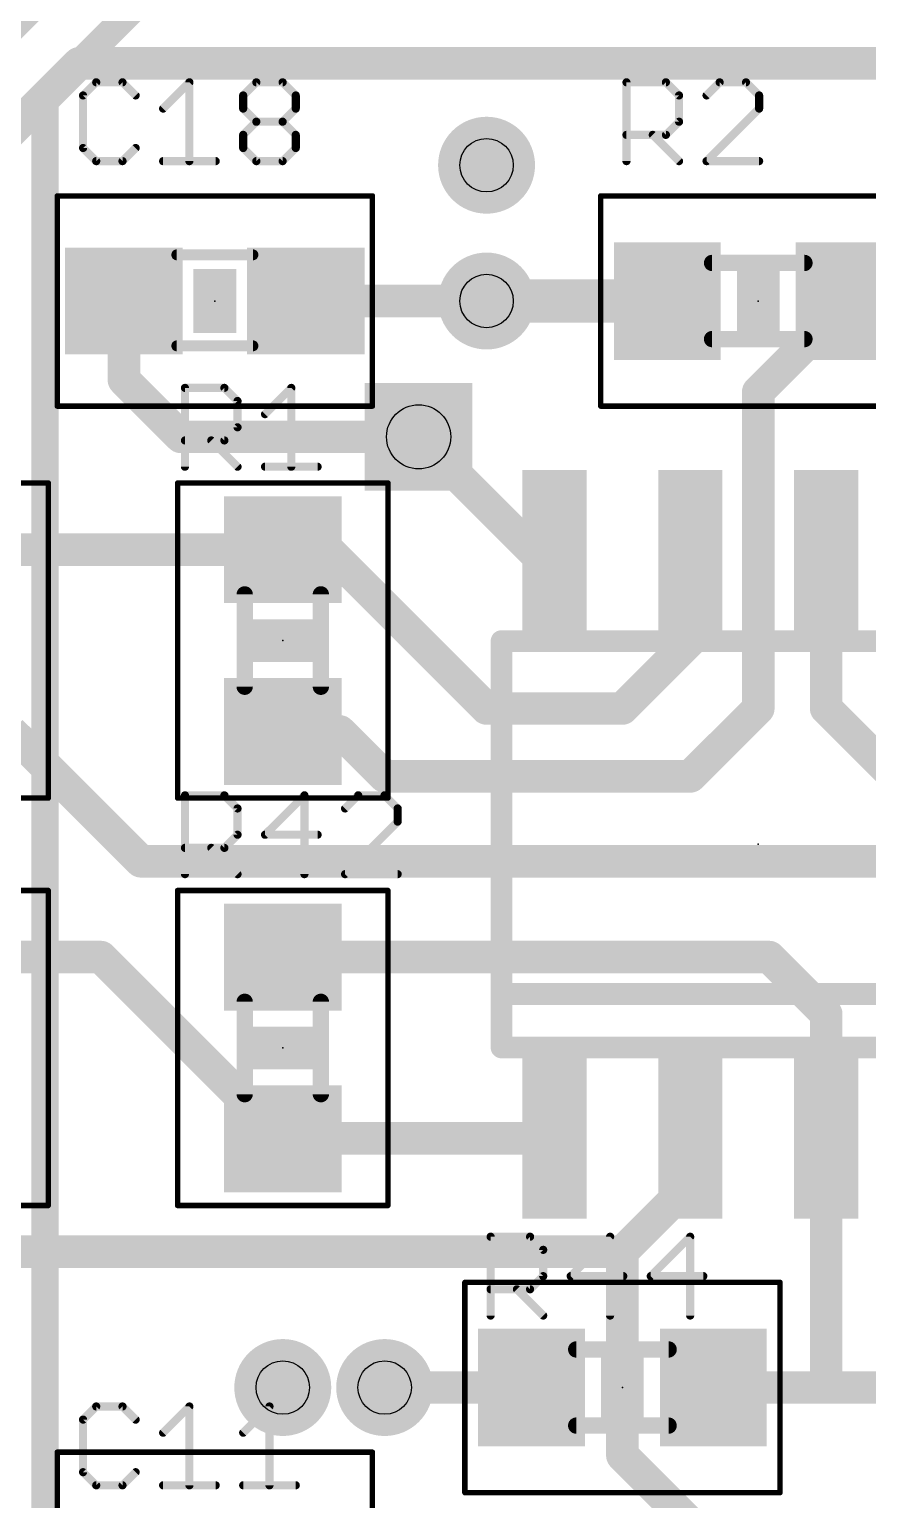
# Model space of a CAD drawing. Extents: x -0.04 to 2.7, y -0.07 to 2.5.
# Drawn here: x 1.407 to 1.715, y 1.496 to 2.038 of the extents above; entities that cross this region are included whole.
import ezdxf

# ---------------------------------------------------------------- set-up
doc = ezdxf.new("R2010")
doc.units = 0
for name, color, linetype in [('1', 22, 'CONTINUOUS'), ('16', 175, 'CONTINUOUS'), ('18', 82, 'CONTINUOUS'), ('21', 253, 'CONTINUOUS'), ('23', 7, 'CONTINUOUS'), ('25', 253, 'CONTINUOUS'), ('31', 253, 'CONTINUOUS'), ('35', 253, 'CONTINUOUS'), ('39', 22, 'CONTINUOUS'), ('44', 253, 'CONTINUOUS'), ('51', 253, 'CONTINUOUS')]:
    doc.layers.add(name, color=color, linetype=linetype)

# ---------------------------------------------------------------- blocks, each defined once
blk = doc.blocks.new('RECT')
blk.add_solid([(-0.5, -0.5), (0.5, -0.5), (-0.5, 0.5), (0.5, 0.5)])
blk = doc.blocks.new('ROUNDV')
at = {"const_width": 0.5}
blk.add_lwpolyline([(0, -0.25, 1), (0, 0.25, 1), (0, -0.25)], format="xyb", dxfattribs=at)
blk = doc.blocks.new('SQUAREV')
blk.add_solid([(-0.5, -0.5), (0.5, -0.5), (-0.5, 0.5), (0.5, 0.5)])

msp = doc.modelspace()

# ---------------------------------------------------------------- linework, layer by layer
at = {"layer": '1'}
for points, const_width in [([(1.425, 2.025), (1.375, 1.975)], 0.012), ([(2.35, 2.025), (1.425, 2.025)], 0.012), ([(1.441535, 1.908465), (1.441535, 1.9375)], 0.012), ([(1.575, 1.9375), (1.508465, 1.9375)], 0.012), ([(1.641535, 1.9375), (1.575, 1.9375)], 0.016), ([(1.708465, 1.9375), (1.675, 1.904035)], 0.012), ([(1.75, 1.9375), (1.708465, 1.9375)], 0.012), ([(1.4625, 1.8875), (1.441535, 1.908465)], 0.012), ([(1.675, 1.904035), (1.675, 1.7875)], 0.012), ([(1.55, 1.8875), (1.4625, 1.8875)], 0.012), ([(1.55, 1.8875), (1.6, 1.8375)], 0.012), ([(1.375, 1.845965), (1.5, 1.845965)], 0.012), ([(1.516535, 1.845965), (1.5, 1.845965)], 0.012), ([(1.575, 1.7875), (1.516535, 1.845965)], 0.012), ([(1.6, 1.85), (1.6, 1.845768)], 0.012), ([(1.6, 1.8375), (1.6, 1.845768)], 0.012), ([(1.65, 1.845768), (1.65, 1.8125)], 0.012), ([(1.7, 1.845768), (1.7, 1.7875)], 0.012), ([(1.65, 1.8125), (1.625, 1.7875)], 0.012), ([(1.625, 1.7875), (1.575, 1.7875)], 0.012), ([(1.675, 1.7875), (1.65, 1.7625)], 0.012), ([(1.7, 1.7875), (1.75625, 1.73125)], 0.012), ([(1.447785, 1.73125), (1.4, 1.779035)], 0.012), ([(1.520965, 1.779035), (1.5, 1.779035)], 0.012), ([(1.5375, 1.7625), (1.520965, 1.779035)], 0.012), ([(1.65, 1.7625), (1.5375, 1.7625)], 0.012), ([(1.447785, 1.73125), (1.75625, 1.73125)], 0.012), ([(1.433071, 1.695965), (1.375, 1.695965)], 0.012), ([(1.5, 1.629035), (1.433071, 1.695965)], 0.012), ([(1.679035, 1.695965), (1.5, 1.695965)], 0.012), ([(1.7, 1.675), (1.679035, 1.695965)], 0.012), ([(1.7, 1.675), (1.7, 1.629232)], 0.012), ([(1.5, 1.629035), (1.500197, 1.629232)], 0.012), ([(1.500197, 1.629232), (1.6, 1.629232)], 0.012), ([(1.65, 1.6125), (1.65, 1.629232)], 0.012), ([(1.7, 1.5375), (1.7, 1.629232)], 0.012), ([(1.625, 1.5875), (1.65, 1.6125)], 0.012), ([(1.3875, 1.5875), (1.625, 1.5875)], 0.012), ([(1.625, 1.5125), (1.625, 1.5875)], 0.012), ([(1.591535, 1.5375), (1.5375, 1.5375)], 0.012), ([(1.658465, 1.5375), (1.7, 1.5375)], 0.012), ([(1.741535, 1.5375), (1.7, 1.5375)], 0.012), ([(1.65, 1.4875), (1.625, 1.5125)], 0.012)]:
    msp.add_lwpolyline(points, dxfattribs=dict(at, const_width=const_width))
for points, const_width in [([(1.425, 2.028, 1), (1.425, 2.022)], 0.006), ([(1.427121, 2.022879, 1), (1.422879, 2.027121)], 0.006), ([(1.444535, 1.9375, 1), (1.438535, 1.9375)], 0.006), ([(1.508465, 1.9405, 1), (1.508465, 1.9345)], 0.006), ([(1.575, 1.9415, 1), (1.575, 1.9335)], 0.008), ([(1.575, 1.9345, 1), (1.575, 1.9405)], 0.006), ([(1.641535, 1.9335, 1), (1.641535, 1.9415)], 0.008), ([(1.708465, 1.9405, 1), (1.708465, 1.9345)], 0.006), ([(1.710586, 1.935379, 1), (1.706343, 1.939621)], 0.006), ([(1.443657, 1.910586, 1), (1.439414, 1.906343)], 0.006), ([(1.438535, 1.908465, 1), (1.444535, 1.908465)], 0.006), ([(1.678, 1.904035, 1), (1.672, 1.904035)], 0.006), ([(1.672879, 1.906157, 1), (1.677121, 1.901914)], 0.006), ([(1.4625, 1.8905, 1), (1.4625, 1.8845)], 0.006), ([(1.460379, 1.885379, 1), (1.464621, 1.889621)], 0.006), ([(1.552121, 1.889621, 1), (1.547879, 1.885379)], 0.006), ([(1.55, 1.8845, 1), (1.55, 1.8905)], 0.006), ([(1.5, 1.848965, 1), (1.5, 1.842965)], 0.006), ([(1.5, 1.842965, 1), (1.5, 1.848965)], 0.006), ([(1.518657, 1.848086, 1), (1.514414, 1.843843)], 0.006), ([(1.516535, 1.842965, 1), (1.516535, 1.848965)], 0.006), ([(1.603, 1.85, 1), (1.597, 1.85)], 0.006), ([(1.603, 1.845768, 1), (1.597, 1.845768)], 0.006), ([(1.653, 1.845768, 1), (1.647, 1.845768)], 0.006), ([(1.703, 1.845768, 1), (1.697, 1.845768)], 0.006), ([(1.597, 1.845768, 1), (1.603, 1.845768)], 0.006), ([(1.597, 1.8375, 1), (1.603, 1.8375)], 0.006), ([(1.597879, 1.835379, 1), (1.602121, 1.839621)], 0.006), ([(1.647, 1.8125, 1), (1.653, 1.8125)], 0.006), ([(1.652121, 1.810379, 1), (1.647879, 1.814621)], 0.006), ([(1.575, 1.7905, 1), (1.575, 1.7845)], 0.006), ([(1.572879, 1.785379, 1), (1.577121, 1.789621)], 0.006), ([(1.622879, 1.789621, 1), (1.627121, 1.785379)], 0.006), ([(1.625, 1.7845, 1), (1.625, 1.7905)], 0.006), ([(1.677121, 1.785379, 1), (1.672879, 1.789621)], 0.006), ([(1.702121, 1.789621, 1), (1.697879, 1.785379)], 0.006), ([(1.672, 1.7875, 1), (1.678, 1.7875)], 0.006), ([(1.697, 1.7875, 1), (1.703, 1.7875)], 0.006), ([(1.5, 1.782035, 1), (1.5, 1.776035)], 0.006), ([(1.523086, 1.781157, 1), (1.518843, 1.776914)], 0.006), ([(1.520965, 1.776035, 1), (1.520965, 1.782035)], 0.006), ([(1.5375, 1.7655, 1), (1.5375, 1.7595)], 0.006), ([(1.535379, 1.760379, 1), (1.539621, 1.764621)], 0.006), ([(1.647879, 1.764621, 1), (1.652121, 1.760379)], 0.006), ([(1.65, 1.7595, 1), (1.65, 1.7655)], 0.006), ([(1.447785, 1.73425, 1), (1.447785, 1.72825)], 0.006), ([(1.445664, 1.729129, 1), (1.449907, 1.733371)], 0.006), ([(1.435192, 1.698086, 1), (1.43095, 1.693843)], 0.006), ([(1.433071, 1.692965, 1), (1.433071, 1.698965)], 0.006), ([(1.5, 1.698965, 1), (1.5, 1.692965)], 0.006), ([(1.681157, 1.698086, 1), (1.676914, 1.693843)], 0.006), ([(1.679035, 1.692965, 1), (1.679035, 1.698965)], 0.006), ([(1.703, 1.675, 1), (1.697, 1.675)], 0.006), ([(1.697879, 1.672879, 1), (1.702121, 1.677121)], 0.006), ([(1.500197, 1.632232, 1), (1.500197, 1.626232)], 0.006), ([(1.502318, 1.627111, 1), (1.498076, 1.631354)], 0.006), ([(1.6, 1.626232, 1), (1.6, 1.632232)], 0.006), ([(1.653, 1.629232, 1), (1.647, 1.629232)], 0.006), ([(1.703, 1.629232, 1), (1.697, 1.629232)], 0.006), ([(1.497879, 1.631157, 1), (1.502121, 1.626914)], 0.006), ([(1.497879, 1.626914, 1), (1.502121, 1.631157)], 0.006), ([(1.697, 1.629232, 1), (1.703, 1.629232)], 0.006), ([(1.652121, 1.610379, 1), (1.647879, 1.614621)], 0.006), ([(1.647, 1.6125, 1), (1.653, 1.6125)], 0.006), ([(1.628, 1.5875, 1), (1.622, 1.5875)], 0.006), ([(1.622879, 1.589621, 1), (1.627121, 1.585379)], 0.006), ([(1.625, 1.5845, 1), (1.625, 1.5905)], 0.006), ([(1.5375, 1.5405, 1), (1.5375, 1.5345)], 0.006), ([(1.591535, 1.5345, 1), (1.591535, 1.5405)], 0.006), ([(1.658465, 1.5405, 1), (1.658465, 1.5345)], 0.006), ([(1.7, 1.5405, 1), (1.7, 1.5345)], 0.006), ([(1.7, 1.5345, 1), (1.7, 1.5405)], 0.006), ([(1.697, 1.5375, 1), (1.703, 1.5375)], 0.006), ([(1.627121, 1.514621, 1), (1.622879, 1.510379)], 0.006), ([(1.622, 1.5125, 1), (1.628, 1.5125)], 0.006)]:
    msp.add_lwpolyline(points, format="xyb", dxfattribs=dict(at, const_width=const_width))
at = {"layer": '16', "const_width": 0.01}
for points in [[(1.3875, 2.025), (1.5375, 2.175)], [(1.4125, 2.0125), (1.5, 2.1)], [(1.4125, 0.625), (1.4125, 2.0125)]]:
    msp.add_lwpolyline(points, dxfattribs=at)
at = {"layer": '16', "const_width": 0.005}
for points in [[(1.415, 2.0125, 1), (1.41, 2.0125)], [(1.410732, 2.014268, 1), (1.414268, 2.010732)]]:
    msp.add_lwpolyline(points, format="xyb", dxfattribs=at)
at = {"layer": '21', "const_width": 0.008}
for points in [[(1.580512, 1.682382), (1.580512, 1.812303)], [(1.580512, 1.662697), (1.580512, 1.682382)], [(1.769488, 1.682382), (1.580512, 1.682382)]]:
    msp.add_lwpolyline(points, dxfattribs=at)
at = {"layer": '21', "const_width": 0.004}
for points in [[(1.582512, 1.812303, 1), (1.578512, 1.812303)], [(1.582512, 1.682382, 1), (1.578512, 1.682382)], [(1.580512, 1.684382, 1), (1.580512, 1.680382)], [(1.578512, 1.682382, 1), (1.582512, 1.682382)], [(1.578512, 1.662697, 1), (1.582512, 1.662697)]]:
    msp.add_lwpolyline(points, format="xyb", dxfattribs=at)
at = {"layer": '23'}
for p in [(1.475, 1.9375), (1.675, 1.9375), (1.5, 1.8125), (1.675, 1.7375), (1.5, 1.6625), (1.625, 1.5375)]:
    msp.add_point(p, dxfattribs=at)
at = {"layer": '25', "const_width": 0.003}
for points in [[(1.431337, 2.018025), (1.4265, 2.013187)], [(1.441012, 2.018025), (1.431337, 2.018025)], [(1.44585, 2.013187), (1.441012, 2.018025)], [(1.455965, 2.00835), (1.46564, 2.018025)], [(1.46564, 2.018025), (1.46564, 1.989)], [(1.48543, 2.013187), (1.490268, 2.018025)], [(1.490268, 2.018025), (1.499943, 2.018025)], [(1.499943, 2.018025), (1.50478, 2.013187)], [(1.6265, 1.989), (1.6265, 2.018025)], [(1.6265, 2.018025), (1.641012, 2.018025)], [(1.641012, 2.018025), (1.64585, 2.013187)], [(1.660803, 2.018025), (1.655965, 2.013187)], [(1.670477, 2.018025), (1.660803, 2.018025)], [(1.675315, 2.013187), (1.670477, 2.018025)], [(1.4265, 2.013187), (1.4265, 1.993837)], [(1.48543, 2.00835), (1.48543, 2.013187)], [(1.50478, 2.013187), (1.50478, 2.00835)], [(1.64585, 2.013187), (1.64585, 2.003512)], [(1.675315, 2.00835), (1.675315, 2.013187)], [(1.490268, 2.003512), (1.48543, 2.00835)], [(1.50478, 2.00835), (1.499943, 2.003512)], [(1.655965, 1.989), (1.675315, 2.00835)], [(1.48543, 1.998675), (1.490268, 2.003512)], [(1.490268, 2.003512), (1.499943, 2.003512)], [(1.499943, 2.003512), (1.50478, 1.998675)], [(1.64585, 2.003512), (1.641012, 1.998675)], [(1.48543, 1.993837), (1.48543, 1.998675)], [(1.50478, 1.998675), (1.50478, 1.993837)], [(1.641012, 1.998675), (1.6265, 1.998675)], [(1.636175, 1.998675), (1.64585, 1.989)], [(1.4265, 1.993837), (1.431337, 1.989)], [(1.441012, 1.989), (1.44585, 1.993837)], [(1.490268, 1.989), (1.48543, 1.993837)], [(1.50478, 1.993837), (1.499943, 1.989)], [(1.431337, 1.989), (1.441012, 1.989)], [(1.455965, 1.989), (1.475315, 1.989)], [(1.499943, 1.989), (1.490268, 1.989)], [(1.675315, 1.989), (1.655965, 1.989)], [(1.464, 1.8765), (1.464, 1.905525)], [(1.464, 1.905525), (1.478512, 1.905525)], [(1.478512, 1.905525), (1.48335, 1.900687)], [(1.493465, 1.89585), (1.50314, 1.905525)], [(1.50314, 1.905525), (1.50314, 1.8765)], [(1.48335, 1.900687), (1.48335, 1.891012)], [(1.48335, 1.891012), (1.478512, 1.886175)], [(1.478512, 1.886175), (1.464, 1.886175)], [(1.473675, 1.886175), (1.48335, 1.8765)], [(1.493465, 1.8765), (1.512815, 1.8765)], [(1.464, 1.7265), (1.464, 1.755525)], [(1.464, 1.755525), (1.478512, 1.755525)], [(1.478512, 1.755525), (1.48335, 1.750687)], [(1.507977, 1.755525), (1.493465, 1.741012)], [(1.507977, 1.7265), (1.507977, 1.755525)], [(1.527768, 1.755525), (1.52293, 1.750687)], [(1.537443, 1.755525), (1.527768, 1.755525)], [(1.54228, 1.750687), (1.537443, 1.755525)], [(1.48335, 1.750687), (1.48335, 1.741012)], [(1.54228, 1.74585), (1.54228, 1.750687)], [(1.52293, 1.7265), (1.54228, 1.74585)], [(1.478512, 1.736175), (1.464, 1.736175)], [(1.473675, 1.736175), (1.48335, 1.7265)], [(1.48335, 1.741012), (1.478512, 1.736175)], [(1.493465, 1.741012), (1.512815, 1.741012)], [(1.54228, 1.7265), (1.52293, 1.7265)], [(1.5765, 1.564), (1.5765, 1.593025)], [(1.5765, 1.593025), (1.591012, 1.593025)], [(1.591012, 1.593025), (1.59585, 1.588187)], [(1.620477, 1.593025), (1.605965, 1.578512)], [(1.620477, 1.564), (1.620477, 1.593025)], [(1.649943, 1.593025), (1.63543, 1.578512)], [(1.649943, 1.564), (1.649943, 1.593025)], [(1.59585, 1.588187), (1.59585, 1.578512)], [(1.591012, 1.573675), (1.5765, 1.573675)], [(1.586175, 1.573675), (1.59585, 1.564)], [(1.59585, 1.578512), (1.591012, 1.573675)], [(1.605965, 1.578512), (1.625315, 1.578512)], [(1.63543, 1.578512), (1.65478, 1.578512)], [(1.431337, 1.530525), (1.4265, 1.525687)], [(1.441012, 1.530525), (1.431337, 1.530525)], [(1.44585, 1.525687), (1.441012, 1.530525)], [(1.455965, 1.52085), (1.46564, 1.530525)], [(1.46564, 1.530525), (1.46564, 1.5015)], [(1.48543, 1.52085), (1.495105, 1.530525)], [(1.495105, 1.530525), (1.495105, 1.5015)], [(1.4265, 1.525687), (1.4265, 1.506337)], [(1.4265, 1.506337), (1.431337, 1.5015)], [(1.441012, 1.5015), (1.44585, 1.506337)], [(1.431337, 1.5015), (1.441012, 1.5015)], [(1.455965, 1.5015), (1.475315, 1.5015)], [(1.48543, 1.5015), (1.50478, 1.5015)]]:
    msp.add_lwpolyline(points, dxfattribs=at)
at = {"layer": '25', "const_width": 0.0015}
for points in [[(1.431337, 2.018775, 1), (1.431337, 2.017275)], [(1.431868, 2.017494, 1), (1.430807, 2.018555)], [(1.441543, 2.018555, 1), (1.440482, 2.017494)], [(1.441012, 2.017275, 1), (1.441012, 2.018775)], [(1.46639, 2.018025, 1), (1.46489, 2.018025)], [(1.46617, 2.017494, 1), (1.46511, 2.018555)], [(1.490268, 2.018775, 1), (1.490268, 2.017275)], [(1.490798, 2.017494, 1), (1.489737, 2.018555)], [(1.500473, 2.018555, 1), (1.499412, 2.017494)], [(1.499943, 2.017275, 1), (1.499943, 2.018775)], [(1.62725, 2.018025, 1), (1.62575, 2.018025)], [(1.6265, 2.018775, 1), (1.6265, 2.017275)], [(1.641543, 2.018555, 1), (1.640482, 2.017494)], [(1.641012, 2.017275, 1), (1.641012, 2.018775)], [(1.660803, 2.018775, 1), (1.660803, 2.017275)], [(1.661333, 2.017494, 1), (1.660272, 2.018555)], [(1.671008, 2.018555, 1), (1.669947, 2.017494)], [(1.670477, 2.017275, 1), (1.670477, 2.018775)], [(1.42725, 2.013187, 1), (1.42575, 2.013187)], [(1.42597, 2.013718, 1), (1.42703, 2.012657)], [(1.445319, 2.012657, 1), (1.44638, 2.013718)], [(1.48618, 2.013187, 1), (1.48468, 2.013187)], [(1.4849, 2.013718, 1), (1.485961, 2.012657)], [(1.50553, 2.013187, 1), (1.50403, 2.013187)], [(1.50425, 2.012657, 1), (1.50531, 2.013718)], [(1.6466, 2.013187, 1), (1.6451, 2.013187)], [(1.645319, 2.012657, 1), (1.64638, 2.013718)], [(1.655435, 2.013718, 1), (1.656496, 2.012657)], [(1.676065, 2.013187, 1), (1.674565, 2.013187)], [(1.674785, 2.012657, 1), (1.675845, 2.013718)], [(1.455435, 2.00888, 1), (1.456496, 2.007819)], [(1.485961, 2.00888, 1), (1.4849, 2.007819)], [(1.48468, 2.00835, 1), (1.48618, 2.00835)], [(1.50403, 2.00835, 1), (1.50553, 2.00835)], [(1.50531, 2.007819, 1), (1.50425, 2.00888)], [(1.674565, 2.00835, 1), (1.676065, 2.00835)], [(1.675845, 2.007819, 1), (1.674785, 2.00888)], [(1.490268, 2.004262, 1), (1.490268, 2.002762)], [(1.490798, 2.002982, 1), (1.489737, 2.004043)], [(1.489737, 2.002982, 1), (1.490798, 2.004043)], [(1.500473, 2.004043, 1), (1.499412, 2.002982)], [(1.499412, 2.004043, 1), (1.500473, 2.002982)], [(1.499943, 2.002762, 1), (1.499943, 2.004262)], [(1.6451, 2.003512, 1), (1.6466, 2.003512)], [(1.64638, 2.002982, 1), (1.645319, 2.004043)], [(1.48618, 1.998675, 1), (1.48468, 1.998675)], [(1.4849, 1.999205, 1), (1.485961, 1.998145)], [(1.50553, 1.998675, 1), (1.50403, 1.998675)], [(1.50425, 1.998144, 1), (1.50531, 1.999205)], [(1.6265, 1.999425, 1), (1.6265, 1.997925)], [(1.636705, 1.999205, 1), (1.635645, 1.998144)], [(1.640482, 1.999205, 1), (1.641543, 1.998144)], [(1.641012, 1.997925, 1), (1.641012, 1.999425)], [(1.42703, 1.994368, 1), (1.42597, 1.993307)], [(1.42575, 1.993837, 1), (1.42725, 1.993837)], [(1.44638, 1.993307, 1), (1.445319, 1.994368)], [(1.485961, 1.994368, 1), (1.4849, 1.993307)], [(1.48468, 1.993837, 1), (1.48618, 1.993837)], [(1.50403, 1.993837, 1), (1.50553, 1.993837)], [(1.50531, 1.993307, 1), (1.50425, 1.994368)], [(1.431337, 1.98975, 1), (1.431337, 1.98825)], [(1.430807, 1.98847, 1), (1.431868, 1.98953)], [(1.440482, 1.98953, 1), (1.441543, 1.98847)], [(1.441012, 1.98825, 1), (1.441012, 1.98975)], [(1.455965, 1.98975, 1), (1.455965, 1.98825)], [(1.46489, 1.989, 1), (1.46639, 1.989)], [(1.475315, 1.98825, 1), (1.475315, 1.98975)], [(1.490268, 1.98975, 1), (1.490268, 1.98825)], [(1.489737, 1.98847, 1), (1.490798, 1.98953)], [(1.499412, 1.98953, 1), (1.500473, 1.98847)], [(1.499943, 1.98825, 1), (1.499943, 1.98975)], [(1.62575, 1.989, 1), (1.62725, 1.989)], [(1.645319, 1.98847, 1), (1.64638, 1.98953)], [(1.655965, 1.98975, 1), (1.655965, 1.98825)], [(1.655435, 1.98953, 1), (1.656496, 1.98847)], [(1.675315, 1.98825, 1), (1.675315, 1.98975)], [(1.46475, 1.905525, 1), (1.46325, 1.905525)], [(1.464, 1.906275, 1), (1.464, 1.904775)], [(1.479043, 1.906055, 1), (1.477982, 1.904994)], [(1.478512, 1.904775, 1), (1.478512, 1.906275)], [(1.50389, 1.905525, 1), (1.50239, 1.905525)], [(1.50367, 1.904994, 1), (1.50261, 1.906055)], [(1.4841, 1.900687, 1), (1.4826, 1.900687)], [(1.482819, 1.900157, 1), (1.48388, 1.901218)], [(1.492935, 1.89638, 1), (1.493996, 1.895319)], [(1.4826, 1.891012, 1), (1.4841, 1.891012)], [(1.48388, 1.890482, 1), (1.482819, 1.891543)], [(1.464, 1.886925, 1), (1.464, 1.885425)], [(1.474205, 1.886705, 1), (1.473145, 1.885644)], [(1.477982, 1.886705, 1), (1.479043, 1.885644)], [(1.478512, 1.885425, 1), (1.478512, 1.886925)], [(1.46325, 1.8765, 1), (1.46475, 1.8765)], [(1.482819, 1.87597, 1), (1.48388, 1.87703)], [(1.493465, 1.87725, 1), (1.493465, 1.87575)], [(1.50239, 1.8765, 1), (1.50389, 1.8765)], [(1.512815, 1.87575, 1), (1.512815, 1.87725)], [(1.46475, 1.755525, 1), (1.46325, 1.755525)], [(1.464, 1.756275, 1), (1.464, 1.754775)], [(1.479043, 1.756055, 1), (1.477982, 1.754994)], [(1.478512, 1.754775, 1), (1.478512, 1.756275)], [(1.508727, 1.755525, 1), (1.507227, 1.755525)], [(1.508508, 1.754994, 1), (1.507447, 1.756055)], [(1.527768, 1.756275, 1), (1.527768, 1.754775)], [(1.528298, 1.754994, 1), (1.527237, 1.756055)], [(1.537973, 1.756055, 1), (1.536912, 1.754994)], [(1.537443, 1.754775, 1), (1.537443, 1.756275)], [(1.4841, 1.750687, 1), (1.4826, 1.750687)], [(1.482819, 1.750157, 1), (1.48388, 1.751218)], [(1.5224, 1.751218, 1), (1.523461, 1.750157)], [(1.54303, 1.750687, 1), (1.54153, 1.750687)], [(1.54175, 1.750157, 1), (1.54281, 1.751218)], [(1.54153, 1.74585, 1), (1.54303, 1.74585)], [(1.54281, 1.745319, 1), (1.54175, 1.74638)], [(1.464, 1.736925, 1), (1.464, 1.735425)], [(1.474205, 1.736705, 1), (1.473145, 1.735644)], [(1.477982, 1.736705, 1), (1.479043, 1.735644)], [(1.478512, 1.735425, 1), (1.478512, 1.736925)], [(1.4826, 1.741012, 1), (1.4841, 1.741012)], [(1.48388, 1.740482, 1), (1.482819, 1.741543)], [(1.493465, 1.741762, 1), (1.493465, 1.740262)], [(1.492935, 1.741543, 1), (1.493996, 1.740482)], [(1.512815, 1.740262, 1), (1.512815, 1.741762)], [(1.46325, 1.7265, 1), (1.46475, 1.7265)], [(1.482819, 1.72597, 1), (1.48388, 1.72703)], [(1.507227, 1.7265, 1), (1.508727, 1.7265)], [(1.52293, 1.72725, 1), (1.52293, 1.72575)], [(1.5224, 1.72703, 1), (1.523461, 1.72597)], [(1.54228, 1.72575, 1), (1.54228, 1.72725)], [(1.57725, 1.593025, 1), (1.57575, 1.593025)], [(1.5765, 1.593775, 1), (1.5765, 1.592275)], [(1.591543, 1.593555, 1), (1.590482, 1.592494)], [(1.591012, 1.592275, 1), (1.591012, 1.593775)], [(1.621227, 1.593025, 1), (1.619727, 1.593025)], [(1.621008, 1.592494, 1), (1.619947, 1.593555)], [(1.650693, 1.593025, 1), (1.649193, 1.593025)], [(1.650473, 1.592494, 1), (1.649412, 1.593555)], [(1.5966, 1.588187, 1), (1.5951, 1.588187)], [(1.595319, 1.587657, 1), (1.59638, 1.588718)], [(1.5765, 1.574425, 1), (1.5765, 1.572925)], [(1.586705, 1.574205, 1), (1.585645, 1.573144)], [(1.591012, 1.572925, 1), (1.591012, 1.574425)], [(1.5951, 1.578512, 1), (1.5966, 1.578512)], [(1.59638, 1.577982, 1), (1.595319, 1.579043)], [(1.605965, 1.579262, 1), (1.605965, 1.577762)], [(1.605435, 1.579043, 1), (1.606496, 1.577982)], [(1.625315, 1.577762, 1), (1.625315, 1.579262)], [(1.63543, 1.579262, 1), (1.63543, 1.577762)], [(1.6349, 1.579043, 1), (1.635961, 1.577982)], [(1.65478, 1.577762, 1), (1.65478, 1.579262)], [(1.590482, 1.574205, 1), (1.591543, 1.573144)], [(1.57575, 1.564, 1), (1.57725, 1.564)], [(1.595319, 1.56347, 1), (1.59638, 1.56453)], [(1.619727, 1.564, 1), (1.621227, 1.564)], [(1.649193, 1.564, 1), (1.650693, 1.564)], [(1.431337, 1.531275, 1), (1.431337, 1.529775)], [(1.431868, 1.529994, 1), (1.430807, 1.531055)], [(1.441543, 1.531055, 1), (1.440482, 1.529994)], [(1.441012, 1.529775, 1), (1.441012, 1.531275)], [(1.46639, 1.530525, 1), (1.46489, 1.530525)], [(1.46617, 1.529994, 1), (1.46511, 1.531055)], [(1.495855, 1.530525, 1), (1.494355, 1.530525)], [(1.495636, 1.529994, 1), (1.494575, 1.531055)], [(1.42725, 1.525687, 1), (1.42575, 1.525687)], [(1.42597, 1.526218, 1), (1.42703, 1.525157)], [(1.445319, 1.525157, 1), (1.44638, 1.526218)], [(1.455435, 1.52138, 1), (1.456496, 1.520319)], [(1.4849, 1.52138, 1), (1.485961, 1.520319)], [(1.42703, 1.506868, 1), (1.42597, 1.505807)], [(1.42575, 1.506337, 1), (1.42725, 1.506337)], [(1.44638, 1.505807, 1), (1.445319, 1.506868)], [(1.431337, 1.50225, 1), (1.431337, 1.50075)], [(1.430807, 1.50097, 1), (1.431868, 1.50203)], [(1.440482, 1.50203, 1), (1.441543, 1.50097)], [(1.441012, 1.50075, 1), (1.441012, 1.50225)], [(1.455965, 1.50225, 1), (1.455965, 1.50075)], [(1.46489, 1.5015, 1), (1.46639, 1.5015)], [(1.475315, 1.50075, 1), (1.475315, 1.50225)], [(1.48543, 1.50225, 1), (1.48543, 1.50075)], [(1.494355, 1.5015, 1), (1.495855, 1.5015)], [(1.50478, 1.50075, 1), (1.50478, 1.50225)]]:
    msp.add_lwpolyline(points, format="xyb", dxfattribs=at)
at = {"layer": '39', "const_width": 0.002}
for points in [[(1.417008, 1.976201), (1.532992, 1.976201)], [(1.417008, 1.898799), (1.417008, 1.976201)], [(1.532992, 1.976201), (1.532992, 1.898799)], [(1.617008, 1.898799), (1.617008, 1.976201)], [(1.617008, 1.976201), (1.732992, 1.976201)], [(1.532992, 1.898799), (1.417008, 1.898799)], [(1.732992, 1.898799), (1.617008, 1.898799)], [(1.336299, 1.870492), (1.413701, 1.870492)], [(1.413701, 1.870492), (1.413701, 1.754508)], [(1.461299, 1.754508), (1.461299, 1.870492)], [(1.461299, 1.870492), (1.538701, 1.870492)], [(1.538701, 1.870492), (1.538701, 1.754508)], [(1.413701, 1.754508), (1.336299, 1.754508)], [(1.538701, 1.754508), (1.461299, 1.754508)], [(1.336299, 1.720492), (1.413701, 1.720492)], [(1.413701, 1.720492), (1.413701, 1.604508)], [(1.461299, 1.604508), (1.461299, 1.720492)], [(1.461299, 1.720492), (1.538701, 1.720492)], [(1.538701, 1.720492), (1.538701, 1.604508)], [(1.413701, 1.604508), (1.336299, 1.604508)], [(1.538701, 1.604508), (1.461299, 1.604508)], [(1.567008, 1.498799), (1.567008, 1.576201)], [(1.567008, 1.576201), (1.682992, 1.576201)], [(1.682992, 1.576201), (1.682992, 1.498799)], [(1.417008, 1.513701), (1.532992, 1.513701)], [(1.417008, 1.436299), (1.417008, 1.513701)], [(1.532992, 1.513701), (1.532992, 1.436299)], [(1.682992, 1.498799), (1.567008, 1.498799)]]:
    msp.add_lwpolyline(points, dxfattribs=at)
at = {"layer": '39', "const_width": 0.001}
for points in [[(1.417008, 1.976701, 1), (1.417008, 1.975701)], [(1.417508, 1.976201, 1), (1.416508, 1.976201)], [(1.533492, 1.976201, 1), (1.532492, 1.976201)], [(1.532992, 1.975701, 1), (1.532992, 1.976701)], [(1.617508, 1.976201, 1), (1.616508, 1.976201)], [(1.617008, 1.976701, 1), (1.617008, 1.975701)], [(1.417008, 1.899299, 1), (1.417008, 1.898299)], [(1.416508, 1.898799, 1), (1.417508, 1.898799)], [(1.532492, 1.898799, 1), (1.533492, 1.898799)], [(1.532992, 1.898299, 1), (1.532992, 1.899299)], [(1.617008, 1.899299, 1), (1.617008, 1.898299)], [(1.616508, 1.898799, 1), (1.617508, 1.898799)], [(1.414201, 1.870492, 1), (1.413201, 1.870492)], [(1.413701, 1.869992, 1), (1.413701, 1.870992)], [(1.461799, 1.870492, 1), (1.460799, 1.870492)], [(1.461299, 1.870992, 1), (1.461299, 1.869992)], [(1.539201, 1.870492, 1), (1.538201, 1.870492)], [(1.538701, 1.869992, 1), (1.538701, 1.870992)], [(1.413201, 1.754508, 1), (1.414201, 1.754508)], [(1.413701, 1.754008, 1), (1.413701, 1.755008)], [(1.461299, 1.755008, 1), (1.461299, 1.754008)], [(1.460799, 1.754508, 1), (1.461799, 1.754508)], [(1.538201, 1.754508, 1), (1.539201, 1.754508)], [(1.538701, 1.754008, 1), (1.538701, 1.755008)], [(1.414201, 1.720492, 1), (1.413201, 1.720492)], [(1.413701, 1.719992, 1), (1.413701, 1.720992)], [(1.461799, 1.720492, 1), (1.460799, 1.720492)], [(1.461299, 1.720992, 1), (1.461299, 1.719992)], [(1.539201, 1.720492, 1), (1.538201, 1.720492)], [(1.538701, 1.719992, 1), (1.538701, 1.720992)], [(1.413201, 1.604508, 1), (1.414201, 1.604508)], [(1.413701, 1.604008, 1), (1.413701, 1.605008)], [(1.461299, 1.605008, 1), (1.461299, 1.604008)], [(1.460799, 1.604508, 1), (1.461799, 1.604508)], [(1.538201, 1.604508, 1), (1.539201, 1.604508)], [(1.538701, 1.604008, 1), (1.538701, 1.605008)], [(1.567508, 1.576201, 1), (1.566508, 1.576201)], [(1.567008, 1.576701, 1), (1.567008, 1.575701)], [(1.683492, 1.576201, 1), (1.682492, 1.576201)], [(1.682992, 1.575701, 1), (1.682992, 1.576701)], [(1.417008, 1.514201, 1), (1.417008, 1.513201)], [(1.417508, 1.513701, 1), (1.416508, 1.513701)], [(1.533492, 1.513701, 1), (1.532492, 1.513701)], [(1.532992, 1.513201, 1), (1.532992, 1.514201)], [(1.567008, 1.499299, 1), (1.567008, 1.498299)], [(1.566508, 1.498799, 1), (1.567508, 1.498799)], [(1.682492, 1.498799, 1), (1.683492, 1.498799)], [(1.682992, 1.498299, 1), (1.682992, 1.499299)]]:
    msp.add_lwpolyline(points, format="xyb", dxfattribs=at)
at = {"layer": '44'}
for centre, radius in [((1.575, 1.9875), 0.009843), ((1.575, 1.9375), 0.009843), ((1.55, 1.8875), 0.011811), ((1.5, 1.5375), 0.009843), ((1.5375, 1.5375), 0.009843)]:
    msp.add_circle(centre, radius, dxfattribs=at)
at = {"layer": '51'}
for points, const_width in [([(1.460984, 1.954508), (1.489016, 1.954508)], 0.004), ([(1.692008, 1.951516), (1.657992, 1.951516)], 0.006), ([(1.460984, 1.921004), (1.489016, 1.921004)], 0.004), ([(1.657992, 1.923484), (1.692008, 1.923484)], 0.006), ([(1.485984, 1.829508), (1.485984, 1.795492)], 0.006), ([(1.514016, 1.795492), (1.514016, 1.829508)], 0.006), ([(1.580512, 1.812303), (1.769488, 1.812303)], 0.008), ([(1.485984, 1.679508), (1.485984, 1.645492)], 0.006), ([(1.514016, 1.645492), (1.514016, 1.679508)], 0.006), ([(1.769488, 1.662697), (1.580512, 1.662697)], 0.008), ([(1.642008, 1.551516), (1.607992, 1.551516)], 0.006), ([(1.607992, 1.523484), (1.642008, 1.523484)], 0.006)]:
    msp.add_lwpolyline(points, dxfattribs=dict(at, const_width=const_width))
for points, const_width in [([(1.460984, 1.955508, 1), (1.460984, 1.953508)], 0.002), ([(1.489016, 1.953508, 1), (1.489016, 1.955508)], 0.002), ([(1.657992, 1.953016, 1), (1.657992, 1.950016)], 0.003), ([(1.692008, 1.950016, 1), (1.692008, 1.953016)], 0.003), ([(1.460984, 1.922004, 1), (1.460984, 1.920004)], 0.002), ([(1.489016, 1.920004, 1), (1.489016, 1.922004)], 0.002), ([(1.657992, 1.924984, 1), (1.657992, 1.921984)], 0.003), ([(1.692008, 1.921984, 1), (1.692008, 1.924984)], 0.003), ([(1.487484, 1.829508, 1), (1.484484, 1.829508)], 0.003), ([(1.515516, 1.829508, 1), (1.512516, 1.829508)], 0.003), ([(1.580512, 1.814303, 1), (1.580512, 1.810303)], 0.004), ([(1.484484, 1.795492, 1), (1.487484, 1.795492)], 0.003), ([(1.512516, 1.795492, 1), (1.515516, 1.795492)], 0.003), ([(1.487484, 1.679508, 1), (1.484484, 1.679508)], 0.003), ([(1.515516, 1.679508, 1), (1.512516, 1.679508)], 0.003), ([(1.580512, 1.664697, 1), (1.580512, 1.660697)], 0.004), ([(1.484484, 1.645492, 1), (1.487484, 1.645492)], 0.003), ([(1.512516, 1.645492, 1), (1.515516, 1.645492)], 0.003), ([(1.607992, 1.553016, 1), (1.607992, 1.550016)], 0.003), ([(1.642008, 1.550016, 1), (1.642008, 1.553016)], 0.003), ([(1.607992, 1.524984, 1), (1.607992, 1.521984)], 0.003), ([(1.642008, 1.521984, 1), (1.642008, 1.524984)], 0.003)]:
    msp.add_lwpolyline(points, format="xyb", dxfattribs=dict(at, const_width=const_width))

# ---------------------------------------------------------------- block references
at = {"layer": '1'}
for p, xscale, yscale in [((1.441535, 1.9375), 0.043307, 0.03937), ((1.508465, 1.9375), 0.043307, 0.03937), ((1.6, 1.845768), 0.023622, 0.059055), ((1.65, 1.845768), 0.023622, 0.059055), ((1.7, 1.845768), 0.023622, 0.059055), ((1.6, 1.629232), 0.023622, 0.059055), ((1.65, 1.629232), 0.023622, 0.059055), ((1.7, 1.629232), 0.023622, 0.059055)]:
    msp.add_blockref('RECT', p, dxfattribs=dict(at, xscale=xscale, yscale=yscale))
at = {"layer": '1', "xscale": 0.03937, "yscale": 0.043307}
for p, rotation in [((1.641535, 1.9375), 180), ((1.708465, 1.9375), 180), ((1.5, 1.845965), 270), ((1.5, 1.779035), 270), ((1.5, 1.695965), 90), ((1.5, 1.629035), 90), ((1.591535, 1.5375), 180), ((1.658465, 1.5375), 180)]:
    msp.add_blockref('RECT', p, dxfattribs=dict(at, rotation=rotation))
at = {"layer": '18'}
for name, p, xscale, yscale in [('ROUNDV', (1.575, 1.9875), 0.035685, 0.035685), ('ROUNDV', (1.575, 1.9875), 0.035685, 0.035685), ('ROUNDV', (1.575, 1.9375), 0.035685, 0.035685), ('ROUNDV', (1.575, 1.9375), 0.035685, 0.035685), ('SQUAREV', (1.55, 1.8875), 0.039622, 0.039622), ('SQUAREV', (1.55, 1.8875), 0.039622, 0.039622), ('ROUNDV', (1.5, 1.5375), 0.035685, 0.035685), ('ROUNDV', (1.5, 1.5375), 0.035685, 0.035685), ('ROUNDV', (1.5375, 1.5375), 0.035685, 0.035685), ('ROUNDV', (1.5375, 1.5375), 0.035685, 0.035685)]:
    msp.add_blockref(name, p, dxfattribs=dict(at, xscale=xscale, yscale=yscale))
at = {"layer": '31'}
for p, xscale, yscale in [((1.441535, 1.9375), 0.043307, 0.03937), ((1.508465, 1.9375), 0.043307, 0.03937), ((1.6, 1.845768), 0.023622, 0.059055), ((1.65, 1.845768), 0.023622, 0.059055), ((1.7, 1.845768), 0.023622, 0.059055), ((1.6, 1.629232), 0.023622, 0.059055), ((1.65, 1.629232), 0.023622, 0.059055), ((1.7, 1.629232), 0.023622, 0.059055)]:
    msp.add_blockref('RECT', p, dxfattribs=dict(at, xscale=xscale, yscale=yscale))
at = {"layer": '31', "xscale": 0.03937, "yscale": 0.043307}
for p, rotation in [((1.641535, 1.9375), 180), ((1.708465, 1.9375), 180), ((1.5, 1.845965), 270), ((1.5, 1.779035), 270), ((1.5, 1.695965), 90), ((1.5, 1.629035), 90), ((1.591535, 1.5375), 180), ((1.658465, 1.5375), 180)]:
    msp.add_blockref('RECT', p, dxfattribs=dict(at, rotation=rotation))
at = {"layer": '35', "xscale": 0.01574, "yscale": 0.023622}
msp.add_blockref('RECT', (1.475, 1.9375), dxfattribs=at)
at = {"layer": '35', "xscale": 0.01574, "yscale": 0.031504}
for p, rotation in [((1.675, 1.9375), 180), ((1.5, 1.8125), 270), ((1.5, 1.6625), 90), ((1.625, 1.5375), 180)]:
    msp.add_blockref('RECT', p, dxfattribs=dict(at, rotation=rotation))
at = {"layer": '51'}
for p, xscale, yscale in [((1.451844, 1.937701), 0.019689, 0.037402), ((1.497844, 1.937701), 0.019689, 0.037402), ((1.6, 1.837894), 0.019291, 0.043307), ((1.65, 1.837894), 0.019291, 0.043307), ((1.7, 1.837894), 0.019291, 0.043307), ((1.6, 1.637106), 0.019291, 0.043307), ((1.65, 1.637106), 0.019291, 0.043307), ((1.7, 1.637106), 0.019291, 0.043307)]:
    msp.add_blockref('RECT', p, dxfattribs=dict(at, xscale=xscale, yscale=yscale))
at = {"layer": '51', "xscale": 0.016, "yscale": 0.034}
for p, rotation in [((1.65, 1.9375), 180), ((1.7, 1.9375), 180), ((1.5, 1.8375), 270), ((1.5, 1.7875), 270), ((1.5, 1.6875), 90), ((1.5, 1.6375), 90), ((1.6, 1.5375), 180), ((1.65, 1.5375), 180)]:
    msp.add_blockref('RECT', p, dxfattribs=dict(at, rotation=rotation))

doc.saveas('drawing.dxf')
